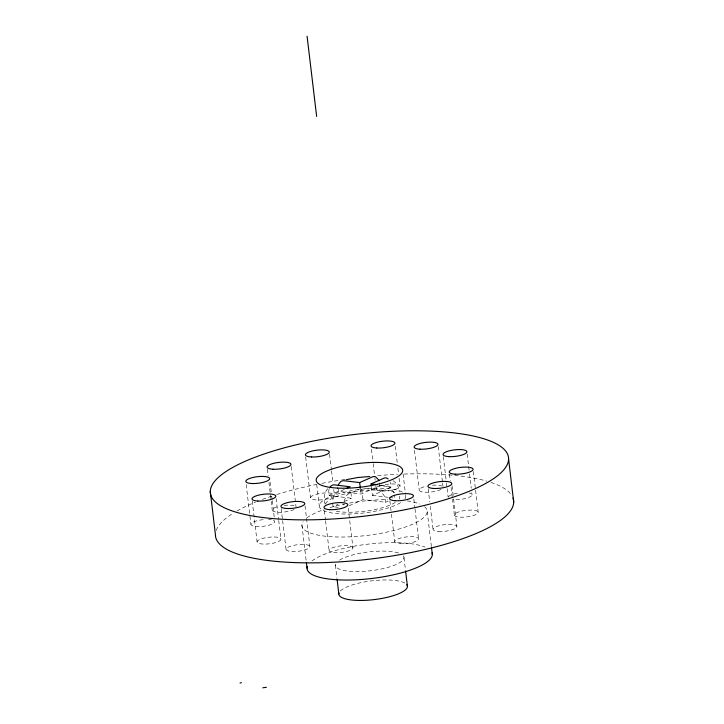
<?xml version="1.0" encoding="UTF-8"?>
<svg xmlns="http://www.w3.org/2000/svg" width="724" height="724" viewBox="0 0 724 724"><rect width="100%" height="100%" fill="white"/><g stroke="black" fill="none" stroke-linecap="round" stroke-linejoin="round"><path stroke-width="0.54" stroke-dasharray="3.62 2.71" d="M343.991 501.524L346.009 496.257A9.53 6.109 -83 0 1 348.841 493.795L360.633 488.582M329.293 488.465L329.004 489.424A8.76 6.281 66.2 0 0 328.85 492.655L329.194 495.524L351.556 498.248L350.561 489.904M327.809 488.691C323.7 492.718 323.854 498.963 325.103 504.166M344.362 489.397L337.565 492.447A9.53 6.036 -83.3 0 0 334.769 494.908L333.004 499.017A8.797 5.575 -83.3 0 0 332.669 501.361M332.732 503.678L333.076 506.538L338.208 504.239M344.362 501.47L351.556 498.248M371.457 487.062L372.444 495.397L390.924 487.107L390.589 484.238A8.797 5.575 -83.3 0 0 390.118 482.103M329.194 495.524A37.53 10.281 -6.8 0 1 338.47 491.388L361.014 494.03L379.72 485.768A37.53 10.281 -6.8 0 1 390.924 487.107M349.203 505.705L362.986 499.614L385.53 502.257A37.53 10.281 -6.8 0 0 388.245 501.279M364.914 488.537L377.014 489.958A9.53 6.896 65.8 0 1 380.724 491.524L383.711 494.981A8.797 6.362 65.8 0 1 385.186 499.397L385.53 502.257M380.896 485.134L386.354 485.795A9.53 6.833 66.2 0 1 390.037 487.379L393.53 491.904A8.76 6.281 66.2 0 1 394.272 494.13M372.444 495.397L388.1 497.307M389.213 497.451L394.806 498.13L394.462 495.261M393.014 480.7C396.987 482.98 399.141 487.451 399.186 491.94M473.342 471.532L475.451 489.171M475.577 490.275L478.211 512.33A12.009 3.294 -6.8 0 1 460.337 517.18A12.009 3.294 -6.8 0 1 460.283 511.452A12.009 3.294 -6.8 0 1 478.211 512.33M467.17 454.02L469.414 472.763M469.541 473.867L471.252 488.202M471.776 492.619L472.039 494.818M452.02 485.668L453.468 497.795M453.604 498.899L456.889 526.466M449.477 474.175L450.274 480.79M451.061 487.406L452.373 498.438M454.346 514.981L452.509 499.542A12.009 3.294 -6.8 0 0 468.509 497.551A12.009 3.294 -6.8 0 0 469.369 493.008M443.314 456.618L446.337 481.985M446.464 483.089L446.998 487.496M447.124 488.6L448.174 497.424M438.219 446.599L442.427 481.885M442.554 482.989L443.079 487.406M428.192 488.628L429.766 501.868M430.3 506.275L433.061 529.434M427.205 511.506L431.413 546.792M414.49 450.247L419.223 489.949M413.838 499.08L414.888 507.904M415.024 509.008L418.572 538.783M403.087 473.976L405.494 494.166M395.277 446.274L397.25 462.817M397.901 468.328L398.562 473.849M399.087 478.256L400.01 485.976M403.992 557.598L405.449 569.806M389.856 500.836L391.304 512.972M391.431 514.076L394.725 541.643M379.376 482.899L379.72 485.768M371.457 449.333L373.041 462.564M373.168 463.668L374.751 476.899M374.878 478.003L375.141 480.211M375.801 485.723L376.19 489.035M361.738 489.189L362.986 499.614M360.398 488.818L361.014 494.03M348.226 508.158L352.959 547.851A12.009 3.294 -6.8 0 1 335.013 552.674A12.009 3.294 -6.8 0 1 335.103 546.928A12.009 3.294 -6.8 0 1 352.959 547.851M338.135 488.519L338.47 491.388M329.547 454.229L331.384 469.668M331.52 470.772L332.959 482.908M333.755 489.524L334.407 495.035A12.009 3.294 -6.8 0 1 316.813 499.985A12.009 3.294 -6.8 0 1 316.216 494.32A12.009 3.294 -6.8 0 1 334.407 495.035M335.393 565.073L336.977 578.395M324.361 510.755L325.411 519.579M325.547 520.674L329.094 550.457M316.723 484.519L319.257 505.841M305.691 457.052L310.551 497.859M305.039 505.877L309.908 546.683A12.009 3.294 -6.8 0 1 291.962 551.507A12.009 3.294 -6.8 0 1 292.053 545.76A12.009 3.294 -6.8 0 1 309.908 546.683M301.926 525.153L306.261 561.543M291.22 466.582L296.089 507.388M281.174 508.483L282.496 519.506M282.622 520.61L286.043 549.281M276.088 498.429L278.586 519.389M278.713 520.493L280.948 539.235A12.009 3.294 -6.8 0 1 263.011 544.059A12.009 3.294 -6.8 0 1 263.102 538.312A12.009 3.294 -6.8 0 1 280.948 539.235M270.052 482.003L271.228 491.931M271.753 496.338L272.152 499.651M272.287 500.746L274.523 519.497M267.355 469.215L268.151 475.84M268.939 482.456L271.038 500.094M271.174 501.198L272.224 510.022M252.224 501.035L257.092 541.833M246.187 484.6L250.92 524.303M403.368 555.815A34.526 9.457 -6.8 0 1 371.222 570.684A34.526 9.457 -6.8 0 1 335.574 564.123M339.511 560.141A34.526 9.457 -6.8 0 1 369.846 551.797A34.526 9.457 -6.8 0 1 400.019 553.543M340.352 591.001A34.526 9.457 -6.8 0 1 371.602 580.847A34.526 9.457 -6.8 0 1 404.879 583.091M424.59 506.746A63.051 17.276 -6.8 0 1 367.358 535.389A63.051 17.276 -6.8 0 1 303.184 521.624M306.795 517.968A63.051 17.276 -6.8 0 1 324.099 509.515M329.99 507.642A63.051 17.276 -6.8 0 1 344.696 504.031M349.611 503.089A63.051 17.276 -6.8 0 1 387.847 499.623M407.286 500.908A63.051 17.276 -6.8 0 1 419.938 504.103M311.926 560.973A63.051 17.276 -6.8 0 1 366.896 544.276A63.051 17.276 -6.8 0 1 425.069 547.109M216.205 530.439A150.121 41.123 -6.8 0 1 233.345 513.108M236.983 510.945A150.121 41.123 -6.8 0 1 255.491 502.112M262.441 499.406A150.121 41.123 -6.8 0 1 272.541 495.895M276.785 494.528A150.121 41.123 -6.8 0 1 316.542 484.428M321.899 483.361A150.121 41.123 -6.8 0 1 340.552 480.121M341.665 479.949A150.121 41.123 -6.8 0 1 346.126 479.279M377.602 475.659A150.121 41.123 -6.8 0 1 397.612 474.32M404.164 474.057A150.121 41.123 -6.8 0 1 486.881 481.17M490.917 482.419A150.121 41.123 -6.8 0 1 510.972 494.302M440.988 489.469A12.009 3.294 -6.8 0 1 421.839 491.768A12.009 3.294 -6.8 0 1 426.726 486.085M432.472 485.234A12.009 3.294 -6.8 0 1 441.749 485.985M294.08 509.452A12.009 3.294 -6.8 0 1 274.939 511.823A12.009 3.294 -6.8 0 1 279.582 506.148M284.152 505.397A12.009 3.294 -6.8 0 1 295.175 506.221M448.418 496.745A12.009 3.294 -6.8 0 1 460.165 492.809M273.401 520.294A12.009 3.294 -6.8 0 1 265.889 525.868A12.009 3.294 -6.8 0 1 250.92 524.411A12.009 3.294 -6.8 0 1 265.228 519.497M268.523 519.461A12.009 3.294 -6.8 0 1 271.319 519.741M405.576 495.261A43.54 11.928 -6.8 0 1 404.897 498.854M400.571 502.637A43.54 11.928 -6.8 0 1 333.854 513.271A43.54 11.928 -6.8 0 1 337.474 494.094A43.54 11.928 -6.8 0 1 402.544 492.166M399.639 496.067A37.53 10.281 -6.8 0 1 399.051 499.162M395.322 502.429A37.53 10.281 -6.8 0 1 336.026 511.325M325.42 504.148A37.53 10.281 -6.8 0 1 357.204 491.469A37.53 10.281 -6.8 0 1 397.024 493.406M338.217 507.415A37.53 10.281 -6.8 0 1 333.076 506.538M343.936 505.017A8.76 5.62 -83 0 1 343.855 503.868M438.527 531.452A12.009 3.294 -6.8 0 0 456.889 526.791A12.009 3.294 -6.8 0 0 439.495 525.615A12.009 3.294 -6.8 0 0 438.527 531.452M381.792 491.008A12.009 3.294 -6.8 0 0 400.028 486.302A12.009 3.294 -6.8 0 0 382.48 485.198A12.009 3.294 -6.8 0 0 381.792 491.008M400.046 543.697A12.009 3.294 -6.8 0 0 418.553 539.109A12.009 3.294 -6.8 0 0 401.34 537.832A12.009 3.294 -6.8 0 0 400.046 543.697"/><path stroke-width="1.09" d="M330.198 486.827L331.511 485.632A9.53 6.833 66.2 0 1 334.913 484.917L350.181 486.781L346.298 488.519M371.331 486.021L371.077 483.931L383.702 478.265A9.53 6.036 -83.3 0 1 386.77 478.102L388.145 478.926M338.28 485.288A8.797 6.362 65.8 0 1 338.579 484.329L340.814 481.487A9.53 6.896 65.8 0 1 344.253 480.754L359.647 482.564L372.426 476.917A9.53 6.109 -83 0 1 375.53 476.754L378.534 479.804A8.76 5.62 -83 0 1 378.914 480.763M240.042 683.085L241.409 682.614M346.344 479.704L357.801 477.496L369.692 476.528M262.839 687.8L266.396 687.293M371.077 483.931L377.629 484.727M508.583 459.07A150.121 41.123 -6.8 0 1 284.288 519.361A150.121 41.123 -6.8 0 1 285.437 447.532A150.121 41.123 -6.8 0 1 508.583 459.07L513.705 502.076M431.54 547.896L432.337 554.512M405.585 570.919L407.44 586.449M307.076 36.2L316.65 116.483M359.647 482.564L360.271 487.777M337.113 579.499L338.832 593.924M306.397 562.648L307.048 568.159M210.295 491.569L215.417 534.574A150.121 41.123 -6.8 0 0 371.222 558.946A150.121 41.123 -6.8 0 0 513.054 498.094M406.807 584.666A34.526 9.457 -6.8 0 1 374.661 599.535A34.526 9.457 -6.8 0 1 339.013 592.974M432.056 552.837A63.051 17.276 -6.8 0 1 369.412 578.757A63.051 17.276 -6.8 0 1 307.383 566.421M337.646 488.094A43.54 11.928 -6.8 0 0 402.689 470.609A43.54 11.928 -6.8 0 0 337.972 467.261A43.54 11.928 -6.8 0 0 337.646 488.094M273.066 469.224A12.009 3.294 -6.8 0 0 290.957 464.383A12.009 3.294 -6.8 0 0 273.057 463.487A12.009 3.294 -6.8 0 0 273.066 469.224M419.929 449.188A12.009 3.294 -6.8 0 0 437.957 444.391A12.009 3.294 -6.8 0 0 420.192 443.423A12.009 3.294 -6.8 0 0 419.929 449.188M433.404 488.438A12.009 3.294 -6.8 0 0 451.767 483.786A12.009 3.294 -6.8 0 0 434.373 482.6A12.009 3.294 -6.8 0 0 433.404 488.438M286.84 508.501A12.009 3.294 -6.8 0 0 304.777 503.678A12.009 3.294 -6.8 0 0 286.93 502.755A12.009 3.294 -6.8 0 0 286.84 508.501M376.67 448.002A12.009 3.294 -6.8 0 0 394.897 443.296A12.009 3.294 -6.8 0 0 377.358 442.192A12.009 3.294 -6.8 0 0 376.67 448.002M448.971 456.636A12.009 3.294 -6.8 0 0 466.908 451.812A12.009 3.294 -6.8 0 0 449.061 450.889A12.009 3.294 -6.8 0 0 448.971 456.636M257.88 501.053A12.009 3.294 -6.8 0 0 275.826 496.23A12.009 3.294 -6.8 0 0 257.97 495.306A12.009 3.294 -6.8 0 0 257.88 501.053M394.915 500.691A12.009 3.294 -6.8 0 0 413.422 496.103A12.009 3.294 -6.8 0 0 396.209 494.818A12.009 3.294 -6.8 0 0 394.915 500.691M311.691 456.98A12.009 3.294 -6.8 0 0 329.284 452.029A12.009 3.294 -6.8 0 0 311.094 451.305A12.009 3.294 -6.8 0 0 311.691 456.98M455.215 474.175A12.009 3.294 -6.8 0 0 473.08 469.324A12.009 3.294 -6.8 0 0 455.152 468.446A12.009 3.294 -6.8 0 0 455.215 474.175M251.717 483.514A12.009 3.294 -6.8 0 0 269.654 478.691A12.009 3.294 -6.8 0 0 251.798 477.768A12.009 3.294 -6.8 0 0 251.717 483.514M329.891 509.669A12.009 3.294 -6.8 0 0 347.828 504.845A12.009 3.294 -6.8 0 0 329.981 503.922A12.009 3.294 -6.8 0 0 329.891 509.669"/></g></svg>
